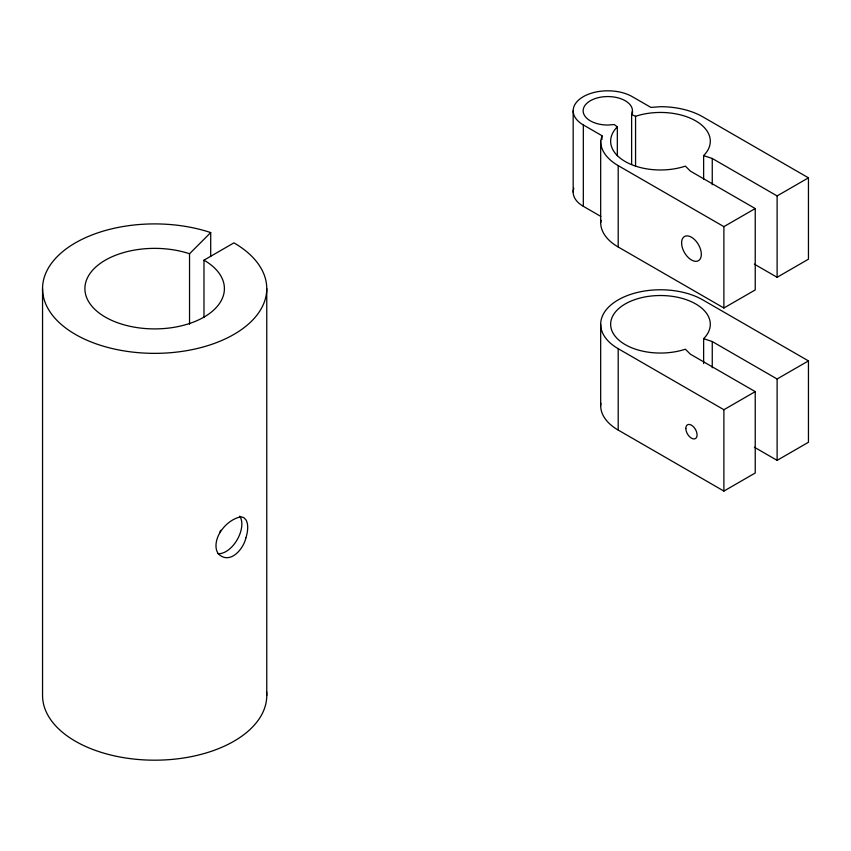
<?xml version="1.0" encoding="UTF-8"?>
<svg xmlns="http://www.w3.org/2000/svg" width="851" height="851" viewBox="0 0 851 851"><rect width="100%" height="100%" fill="white"/><g stroke="black" fill="none" stroke-linecap="round" stroke-linejoin="round"><path stroke-width="1.28" d="M632.463 113.428L632.463 110.8A24.668 14.244 0 0 0 607.805 96.567A24.668 14.244 0 0 0 583.137 110.8A24.668 14.244 0 0 0 607.805 125.044L614.188 124.554L617.326 126.831A49.826 28.764 0 0 0 625.24 161.552A49.826 28.764 0 0 0 685.385 166.126L690.374 171.115L755.231 208.559L755.231 289.925L723.893 308.009L618.198 246.992A59.793 34.519 0 0 1 600.678 222.579L600.678 141.213L601.944 135.692L583.318 124.937A34.625 19.988 0 0 1 583.318 96.663A34.625 19.988 0 0 1 632.293 96.663L650.919 107.417L660.472 106.694A59.793 34.519 0 0 1 702.756 116.81L808.45 177.827L808.45 259.193L777.112 277.288L754.358 264.15M600.678 222.579L601.189 220.377M631.623 164.36L631.623 114.491L632.463 110.8M210.708 232.578A112.109 64.729 0 0 0 42.975 282.989A112.109 64.729 0 0 0 193.007 349.453A112.109 64.729 0 0 0 233.929 242.865L203.985 260.161A69.761 40.274 0 0 1 178.519 326.476A69.761 40.274 0 0 1 85.164 285.128A69.761 40.274 0 0 1 189.539 253.758L210.708 232.578L210.708 256.513M600.678 141.213A59.793 34.519 0 0 0 618.198 165.626L723.893 226.643L755.231 208.559M631.623 114.491L635.559 116.3A49.826 28.764 0 0 1 695.703 120.874A49.826 28.764 0 0 1 703.628 155.595L712.255 158.477L777.112 195.921L808.45 177.827M754.358 447.222L777.112 460.359L808.45 442.265L808.45 360.898L702.756 299.882A59.793 34.519 0 0 0 618.198 299.882A59.793 34.519 0 0 0 618.198 348.697L723.893 409.725L755.231 391.63L755.231 472.996L723.893 491.091L618.198 430.063A59.793 34.519 0 0 1 600.849 403.087M755.231 391.63L690.374 354.186L685.385 349.197A49.826 28.764 0 0 1 611.401 329.284A49.826 28.764 0 0 1 669.131 295.957A49.826 28.764 0 0 1 703.628 338.666L712.255 341.549L777.112 378.993L808.45 360.898M573.84 188.262A34.625 19.988 0 0 0 583.318 206.304L600.849 216.431M777.112 195.921L777.112 277.288M777.112 378.993L777.112 460.359M723.893 226.643L723.893 308.009M723.893 409.725L723.893 491.091M712.255 158.477L712.255 184.72M712.255 341.549L712.255 367.792M703.628 155.595L703.628 179.221M703.628 338.666L703.628 363.6M635.559 116.3L635.559 166.168M618.198 165.626L618.198 246.992M618.198 348.697L618.198 430.063M617.326 126.831L617.326 155.701M601.944 135.692L601.944 139.628M600.678 324.284L600.678 405.65M583.318 124.937L583.318 206.304M573.17 110.8L573.17 192.166M266.767 288.638L266.767 695.458M203.985 260.161L203.985 317.327M189.539 253.758L189.539 324.22M42.55 288.638L42.55 695.458A112.109 64.729 0 0 0 158.031 760.156A112.109 64.729 0 0 0 266.565 691.576M239.716 516.153A22.424 12.946 -60 0 1 237.206 539.704A22.424 12.946 -60 0 1 218.058 553.661M220.898 530.29A10.957 6.329 -60 0 1 219.866 531.896M245.854 538.002C243.343 549.416 229.727 565.064 218.388 553.852A22.264 14.424 -53 0 1 218.388 535.545C222.707 526.556 231.004 518.972 240.812 516.78L243.663 517.546L245.854 519.695A22.264 11.063 -66.1 0 1 245.854 538.002M681.598 242.907A13.956 8.053 60 0 0 696.395 261.321A13.956 8.053 60 0 0 696.395 241.588A13.956 8.053 60 0 0 681.598 242.907M685.821 428.425A7.967 4.606 60 0 0 694.278 438.946A7.967 4.606 60 0 0 694.278 427.67A7.967 4.606 60 0 0 685.821 428.425"/></g></svg>
